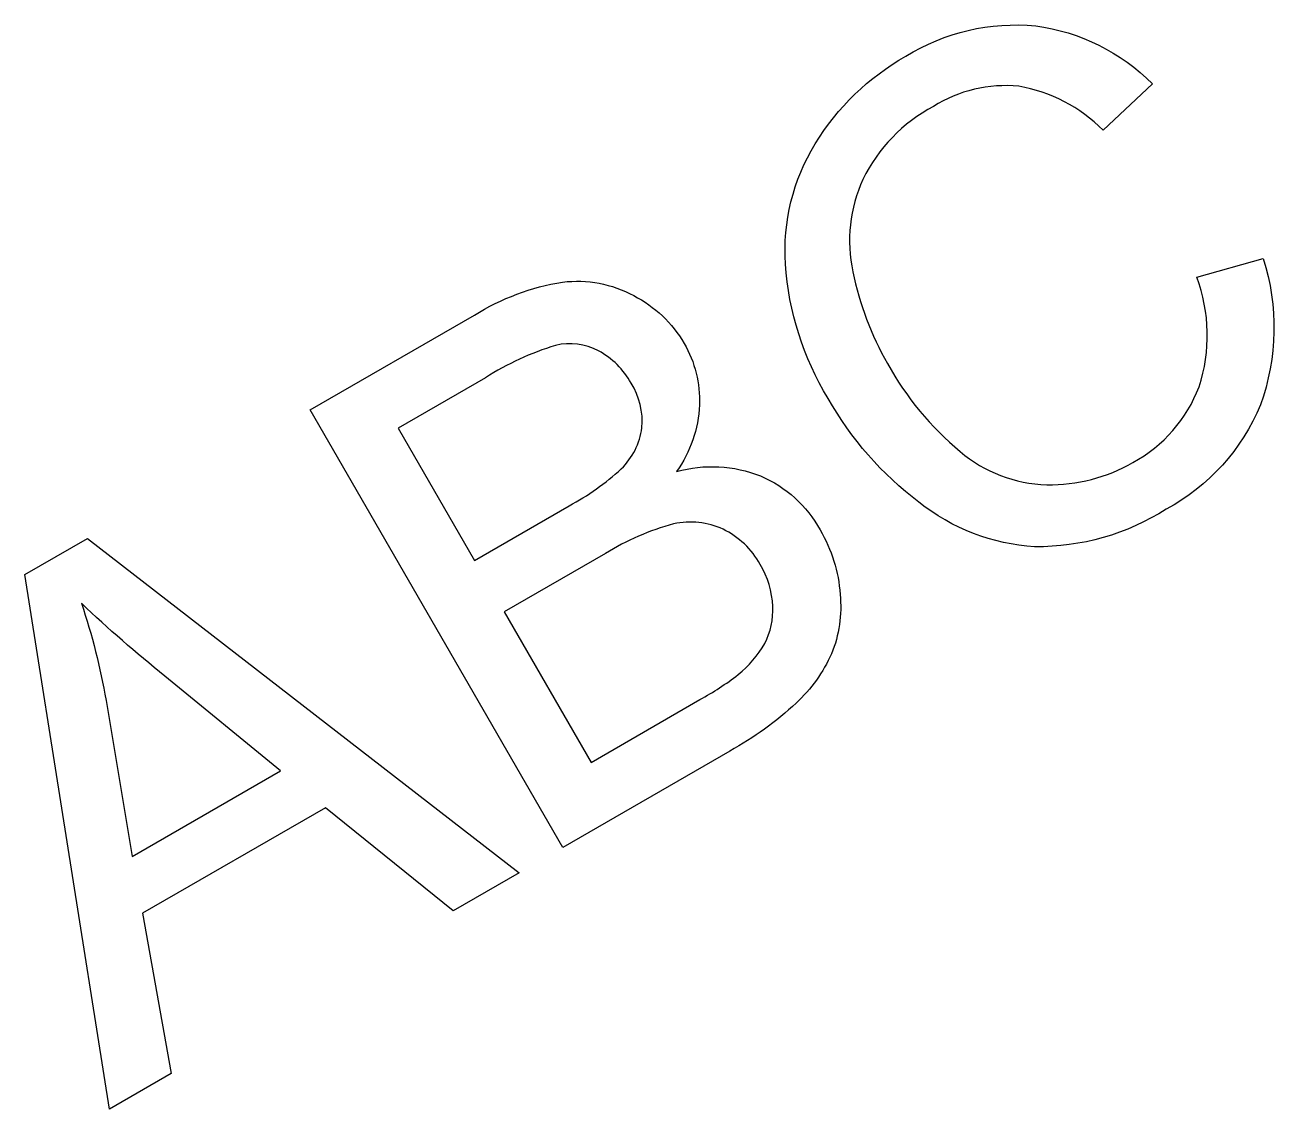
# Model space of a CAD drawing. Header units: millimetres. Extents: x 13.4 to 38.1, y 11.2 to 32.7.
import ezdxf

# ---------------------------------------------------------------- set-up
doc = ezdxf.new("R2010")
doc.units = ezdxf.units.MM
doc.layers.get('0').update_dxf_attribs({"lineweight": 25, "true_color": 0xffffff})

msp = doc.modelspace()

# ---------------------------------------------------------------- linework, layer by layer
at = {"flags": 128}
for points in [[(36.599, 27.661), (37.912, 28.034, -0.167453), (37.858, 25.132, -0.173432), (35.997, 23.069, -0.145701), (33.391, 22.324, -0.152604), (31.102, 23.204, -0.101451), (29.304, 25.262, -0.120062), (28.459, 27.92, -0.153347), (29.046, 30.299, -0.127948), (30.844, 32.035, -0.165199), (33.412, 32.635, -0.167022), (35.721, 31.487), (34.746, 30.57, 0.15602), (33.077, 31.441, 0.165889), (31.387, 31.04, 0.15893), (29.994, 29.598, 0.161763), (29.794, 27.769, 0.081983), (30.482, 25.95, 0.093314), (31.918, 24.207, 0.170262), (33.63, 23.553, 0.138492), (35.337, 23.995, 0.180382), (36.646, 25.491, 0.170149)], [(24.057, 16.372), (19.057, 25.032), (22.306, 26.908, -0.101345), (24.05, 27.564, -0.155055), (25.457, 27.297, -0.142579), (26.456, 26.35, -0.141304), (26.759, 25.131, -0.143013), (26.306, 23.814, -0.163538), (27.968, 23.726, -0.168329), (29.147, 22.658, -0.116197), (29.543, 21.379, -0.118811), (29.374, 20.206, -0.099101), (28.673, 19.23, -0.06112), (27.359, 18.279)], [(22.304, 22.055), (24.177, 23.136, 0.065947), (25.212, 23.868, 0.166525), (25.621, 24.679, 0.162771), (25.406, 25.563, 0.144165), (24.761, 26.203, 0.18321), (23.911, 26.311, 0.067339), (22.524, 25.671), (20.793, 24.672)], [(24.613, 18.056), (26.769, 19.301, 0.039395), (27.525, 19.792, 0.094848), (28.05, 20.41, 0.131837), (28.21, 21.144, 0.126312), (27.96, 21.973, 0.156179), (27.226, 22.671, 0.167295), (26.248, 22.776, 0.075144), (24.897, 22.189), (22.894, 21.033)], [(15.531, 16.191), (18.467, 17.886), (16.178, 19.763, -0.020028), (14.527, 21.204, -0.038979), (15.015, 19.28)]]:
    msp.add_lwpolyline(points, format="xyb", close=True, dxfattribs=at)
msp.add_lwpolyline([(15.085, 11.192), (13.411, 21.773), (14.646, 22.485), (23.19, 15.871), (21.885, 15.118), (19.36, 17.157), (15.739, 15.067), (16.302, 11.895)], close=True, dxfattribs=at)

doc.saveas('drawing.dxf')
